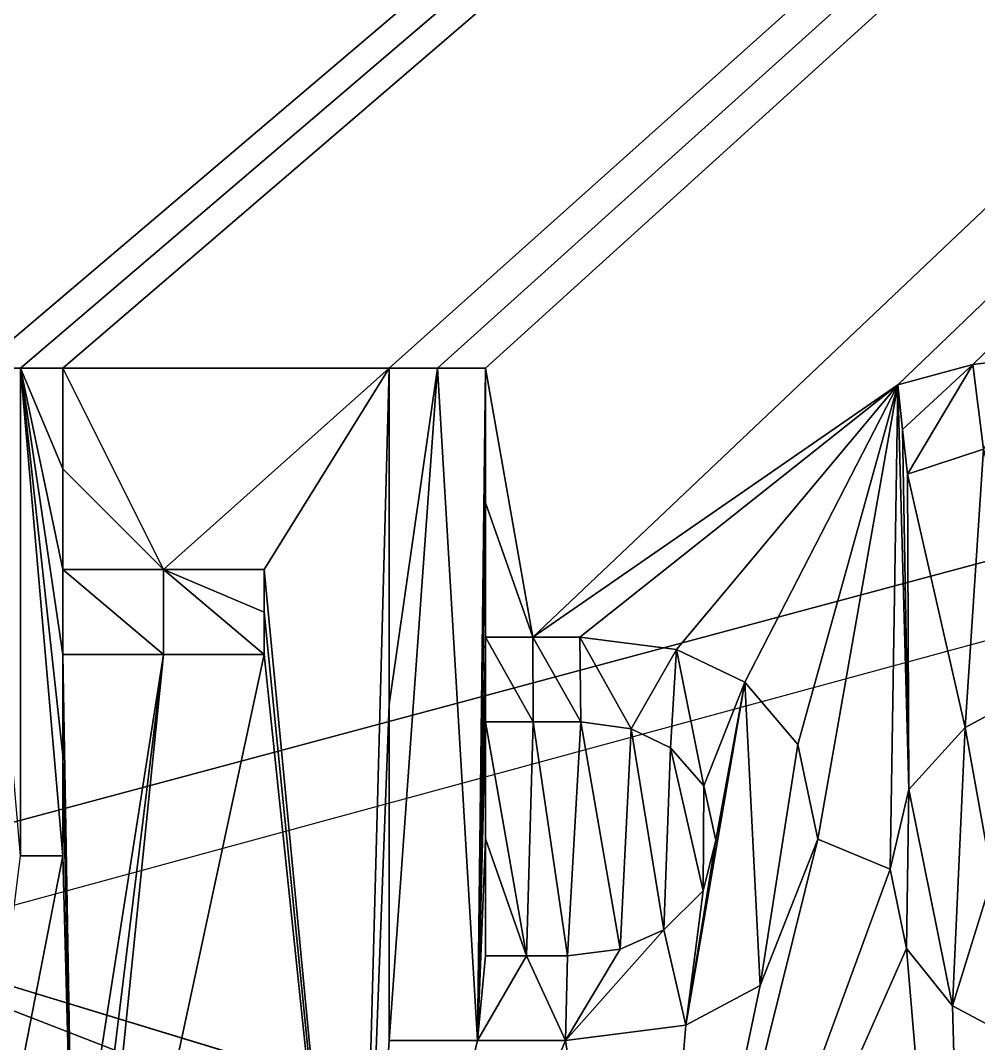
# Model space of a CAD drawing. Header units: millimetres. Extents: x -228 to 228, y -204 to 237.
# Drawn here: x 0.894 to 3.799, y -117.709 to -114.606 of the extents above; entities that cross this region are included whole.
import ezdxf

# ---------------------------------------------------------------- set-up
doc = ezdxf.new("R2010")
doc.units = ezdxf.units.MM
doc.header["$LTSCALE"] = 127.314815
for name, color, linetype in [('1', 7, 'CONTINUOUS'), ('1677', 7, 'CONTINUOUS'), ('1731', 7, 'CONTINUOUS'), ('1732', 7, 'CONTINUOUS'), ('1733', 7, 'CONTINUOUS'), ('1734', 7, 'CONTINUOUS'), ('1735', 7, 'CONTINUOUS'), ('1736', 7, 'CONTINUOUS'), ('1737', 7, 'CONTINUOUS'), ('1739', 7, 'CONTINUOUS'), ('1740', 7, 'CONTINUOUS'), ('1741', 7, 'CONTINUOUS'), ('1742', 7, 'CONTINUOUS'), ('1743', 7, 'CONTINUOUS'), ('1744', 7, 'CONTINUOUS'), ('1745', 7, 'CONTINUOUS'), ('1746', 7, 'CONTINUOUS'), ('1747', 7, 'CONTINUOUS'), ('1748', 7, 'CONTINUOUS'), ('1749', 7, 'CONTINUOUS'), ('1750', 7, 'CONTINUOUS'), ('1751', 7, 'CONTINUOUS'), ('1752', 7, 'CONTINUOUS'), ('1753', 7, 'CONTINUOUS'), ('1754', 7, 'CONTINUOUS'), ('1755', 7, 'CONTINUOUS'), ('1756', 7, 'CONTINUOUS'), ('1760', 7, 'CONTINUOUS'), ('1761', 7, 'CONTINUOUS'), ('1762', 7, 'CONTINUOUS'), ('1763', 7, 'CONTINUOUS'), ('1783', 7, 'CONTINUOUS'), ('1798', 7, 'CONTINUOUS'), ('28', 7, 'CONTINUOUS'), ('54', 7, 'CONTINUOUS'), ('605', 7, 'CONTINUOUS')]:
    doc.layers.add(name, color=color, linetype=linetype)

msp = doc.modelspace()

# ---------------------------------------------------------------- linework, layer by layer
at = {"layer": '1', "color": 5, "linetype": 'Continuous'}
for points in [[(0, -96.5, 1037.8927), (46.6586, -149.7844, 1032.7733), (24.9761, -93.2118, 1037.8927), (0, -96.5, 1037.8927)], [(0, -151.9445, 1033.2844), (46.6586, -149.7844, 1032.7733), (0, -96.5, 1037.8927), (0, -151.9445, 1033.2844)]]:
    msp.add_3dface(points, dxfattribs=at)
at = {"layer": '1677', "color": 5, "linetype": 'Continuous'}
for points in [[(3.7821, -115.6492, 1028.3057), (3.9722, -115.6263, 1028.307), (3.8143, -115.9066, 1028.2856), (3.7821, -115.6492, 1028.3057)], [(3.5545, -115.711, 1028.3014), (3.7821, -115.6492, 1028.3057), (3.5691, -115.8467, 1028.2908), (3.5545, -115.711, 1028.3014)], [(3.5691, -115.8467, 1028.2908), (3.7821, -115.6492, 1028.3057), (3.5837, -115.9826, 1028.2802), (3.5691, -115.8467, 1028.2908)], [(3.5837, -115.9826, 1028.2802), (3.7821, -115.6492, 1028.3057), (3.8143, -115.9066, 1028.2856), (3.5837, -115.9826, 1028.2802)], [(0.8937, -115.6613, 1028.3093), (0.8937, -117.1392, 1028.1936), (0.7652, -115.6613, 1028.3094), (0.8937, -115.6613, 1028.3093)], [(1.0223, -116.834, 1028.2175), (1.0223, -117.1392, 1028.1935), (0.8937, -115.6613, 1028.3093), (1.0223, -116.834, 1028.2175)], [(1.0223, -116.5288, 1028.2415), (1.0223, -116.834, 1028.2175), (0.8937, -115.6613, 1028.3093), (1.0223, -116.5288, 1028.2415)], [(1.0223, -116.2718, 1028.2616), (1.0223, -116.5288, 1028.2415), (0.8937, -115.6613, 1028.3093), (1.0223, -116.2718, 1028.2616)], [(1.0223, -115.9665, 1028.2854), (1.0223, -116.2718, 1028.2616), (0.8937, -115.6613, 1028.3093), (1.0223, -115.9665, 1028.2854)], [(1.0223, -115.6613, 1028.3092), (1.0223, -115.9665, 1028.2854), (0.8937, -115.6613, 1028.3093), (1.0223, -115.6613, 1028.3092)], [(1.0223, -117.1392, 1028.1935), (0.8937, -117.1392, 1028.1936), (0.8937, -115.6613, 1028.3093), (1.0223, -117.1392, 1028.1935)], [(2.0124, -115.6613, 1028.3082), (2.1584, -115.6613, 1028.308), (2.0124, -116.6807, 1028.2286), (2.0124, -115.6613, 1028.3082)], [(2.0124, -117.7, 1028.1482), (2.0124, -116.6807, 1028.2286), (2.1584, -115.6613, 1028.308), (2.0124, -117.7, 1028.1482)], [(2.0124, -117.7, 1028.1482), (2.1584, -115.6613, 1028.308), (2.2796, -117.7, 1028.1479), (2.0124, -117.7, 1028.1482)], [(2.1584, -115.6613, 1028.308), (2.3045, -115.6613, 1028.3078), (2.2796, -117.7, 1028.1479), (2.1584, -115.6613, 1028.308)], [(2.3045, -115.6613, 1028.3078), (2.3045, -116.0688, 1028.276), (2.2796, -117.7, 1028.1479), (2.3045, -115.6613, 1028.3078)], [(2.3045, -116.0688, 1028.276), (2.3045, -116.4762, 1028.2442), (2.2796, -117.7, 1028.1479), (2.3045, -116.0688, 1028.276)], [(1.3275, -116.5288, 1028.2412), (1.0223, -116.5288, 1028.2415), (1.0223, -116.2718, 1028.2616), (1.3275, -116.5288, 1028.2412)], [(1.3275, -116.2718, 1028.2614), (1.3275, -116.5288, 1028.2412), (1.0223, -116.2718, 1028.2616), (1.3275, -116.2718, 1028.2614)], [(1.6327, -116.5288, 1028.2409), (1.3275, -116.5288, 1028.2412), (1.3275, -116.2718, 1028.2614), (1.6327, -116.5288, 1028.2409)], [(1.6327, -116.4003, 1028.251), (1.6327, -116.5288, 1028.2409), (1.3275, -116.2718, 1028.2614), (1.6327, -116.4003, 1028.251)], [(1.6327, -116.2718, 1028.2611), (1.6327, -116.4003, 1028.251), (1.3275, -116.2718, 1028.2614), (1.6327, -116.2718, 1028.2611)], [(2.2796, -117.7, 1028.1479), (2.3045, -116.4762, 1028.2442), (2.3045, -116.7332, 1028.224), (2.2796, -117.7, 1028.1479)], [(2.3045, -116.4762, 1028.2442), (2.4476, -116.4762, 1028.2439), (2.449, -116.7332, 1028.2238), (2.3045, -116.4762, 1028.2442)], [(2.3045, -116.7332, 1028.224), (2.3045, -116.4762, 1028.2442), (2.449, -116.7332, 1028.2238), (2.3045, -116.7332, 1028.224)], [(2.4476, -116.4762, 1028.2439), (2.5907, -116.4762, 1028.2437), (2.5936, -116.7332, 1028.2235), (2.4476, -116.4762, 1028.2439)], [(2.449, -116.7332, 1028.2238), (2.4476, -116.4762, 1028.2439), (2.5936, -116.7332, 1028.2235), (2.449, -116.7332, 1028.2238)], [(2.5936, -116.7332, 1028.2235), (2.5907, -116.4762, 1028.2437), (2.746, -116.7547, 1028.2216), (2.5936, -116.7332, 1028.2235)], [(2.5907, -116.4762, 1028.2437), (2.8837, -116.514, 1028.2402), (2.746, -116.7547, 1028.2216), (2.5907, -116.4762, 1028.2437)], [(2.746, -116.7547, 1028.2216), (2.8837, -116.514, 1028.2402), (2.8649, -116.8126, 1028.2168), (2.746, -116.7547, 1028.2216)], [(2.8649, -116.8126, 1028.2168), (2.8837, -116.514, 1028.2402), (2.9661, -116.927, 1028.2076), (2.8649, -116.8126, 1028.2168)], [(2.8837, -116.514, 1028.2402), (3.0904, -116.6132, 1028.232), (2.9661, -116.927, 1028.2076), (2.8837, -116.514, 1028.2402)], [(2.9121, -117.6527, 1028.1505), (3.0904, -116.6132, 1028.232), (3.1368, -117.5331, 1028.1595), (2.9121, -117.6527, 1028.1505)], [(3.0904, -116.6132, 1028.232), (2.9121, -117.6527, 1028.1505), (3.0025, -117.0925, 1028.1945), (3.0904, -116.6132, 1028.232)], [(2.9661, -116.927, 1028.2076), (3.0904, -116.6132, 1028.232), (3.0025, -117.0925, 1028.1945), (2.9661, -116.927, 1028.2076)], [(3.1368, -117.5331, 1028.1595), (3.0904, -116.6132, 1028.232), (3.2513, -116.8025, 1028.2168), (3.1368, -117.5331, 1028.1595)], [(3.759, -116.7508, 1028.2197), (3.9723, -116.6366, 1028.2281), (3.8408, -117.2064, 1028.1836), (3.759, -116.7508, 1028.2197)], [(2.2796, -117.7, 1028.1479), (2.3045, -116.7332, 1028.224), (2.3045, -117.0881, 1028.1961), (2.2796, -117.7, 1028.1479)], [(3.5877, -116.938, 1028.2054), (3.759, -116.7508, 1028.2197), (3.7209, -117.595, 1028.1533), (3.5877, -116.938, 1028.2054)], [(3.7209, -117.595, 1028.1533), (3.759, -116.7508, 1028.2197), (3.8408, -117.2064, 1028.1836), (3.7209, -117.595, 1028.1533)], [(3.3121, -117.0896, 1028.1941), (3.1368, -117.5331, 1028.1595), (3.2513, -116.8025, 1028.2168), (3.3121, -117.0896, 1028.1941)], [(3.5312, -117.1801, 1028.1865), (3.5877, -116.938, 1028.2054), (3.5808, -117.4211, 1028.1673), (3.5312, -117.1801, 1028.1865)], [(3.5808, -117.4211, 1028.1673), (3.5877, -116.938, 1028.2054), (3.7209, -117.595, 1028.1533), (3.5808, -117.4211, 1028.1673)], [(2.3045, -117.443, 1028.1681), (2.2796, -117.7, 1028.1479), (2.3045, -117.0881, 1028.1961), (2.3045, -117.443, 1028.1681)], [(3.0025, -117.0925, 1028.1945), (2.9121, -117.6527, 1028.1505), (2.9644, -117.2458, 1028.1825), (3.0025, -117.0925, 1028.1945)], [(3.9128, -117.6963, 1028.1448), (3.7209, -117.595, 1028.1533), (3.8408, -117.2064, 1028.1836), (3.9128, -117.6963, 1028.1448)], [(2.9644, -117.2458, 1028.1825), (2.9121, -117.6527, 1028.1505), (2.845, -117.3644, 1028.1734), (2.9644, -117.2458, 1028.1825)], [(2.9121, -117.6527, 1028.1505), (2.5469, -117.7, 1028.1474), (2.845, -117.3644, 1028.1734), (2.9121, -117.6527, 1028.1505)], [(2.845, -117.3644, 1028.1734), (2.5469, -117.7, 1028.1474), (2.7124, -117.4223, 1028.1691), (2.845, -117.3644, 1028.1734)], [(2.7124, -117.4223, 1028.1691), (2.5469, -117.7, 1028.1474), (2.5527, -117.443, 1028.1677), (2.7124, -117.4223, 1028.1691)], [(2.5469, -117.7, 1028.1474), (2.2796, -117.7, 1028.1479), (2.4286, -117.443, 1028.1679), (2.5469, -117.7, 1028.1474)], [(2.4286, -117.443, 1028.1679), (2.2796, -117.7, 1028.1479), (2.3045, -117.443, 1028.1681), (2.4286, -117.443, 1028.1679)], [(2.5527, -117.443, 1028.1677), (2.5469, -117.7, 1028.1474), (2.4286, -117.443, 1028.1679), (2.5527, -117.443, 1028.1677)]]:
    msp.add_3dface(points, dxfattribs=at)
at = {"layer": '1731', "color": 5, "linetype": 'Continuous'}
for points in [[(1.0223, -117.1392, 1028.2938), (0.8937, -117.1392, 1028.2939), (1.0223, -117.1392, 1028.1935), (1.0223, -117.1392, 1028.2938)], [(0.8937, -117.1392, 1028.2939), (0.8937, -117.1392, 1028.1936), (1.0223, -117.1392, 1028.1935), (0.8937, -117.1392, 1028.2939)]]:
    msp.add_3dface(points, dxfattribs=at)
at = {"layer": '1732', "color": 5, "linetype": 'Continuous'}
for points in [[(1.0223, -116.5288, 1028.3418), (1.0223, -116.834, 1028.3178), (1.0223, -116.5288, 1028.2415), (1.0223, -116.5288, 1028.3418)], [(1.0223, -116.834, 1028.3178), (1.0223, -116.834, 1028.2175), (1.0223, -116.5288, 1028.2415), (1.0223, -116.834, 1028.3178)], [(1.0223, -116.834, 1028.3178), (1.0223, -117.1392, 1028.2938), (1.0223, -116.834, 1028.2175), (1.0223, -116.834, 1028.3178)], [(1.0223, -117.1392, 1028.2938), (1.0223, -117.1392, 1028.1935), (1.0223, -116.834, 1028.2175), (1.0223, -117.1392, 1028.2938)]]:
    msp.add_3dface(points, dxfattribs=at)
at = {"layer": '1733', "color": 5, "linetype": 'Continuous'}
for points in [[(1.3275, -116.5288, 1028.3416), (1.0223, -116.5288, 1028.3418), (1.3275, -116.5288, 1028.2412), (1.3275, -116.5288, 1028.3416)], [(1.0223, -116.5288, 1028.3418), (1.0223, -116.5288, 1028.2415), (1.3275, -116.5288, 1028.2412), (1.0223, -116.5288, 1028.3418)], [(1.6327, -116.5288, 1028.3412), (1.3275, -116.5288, 1028.3416), (1.6327, -116.5288, 1028.2409), (1.6327, -116.5288, 1028.3412)], [(1.3275, -116.5288, 1028.3416), (1.3275, -116.5288, 1028.2412), (1.6327, -116.5288, 1028.2409), (1.3275, -116.5288, 1028.3416)]]:
    msp.add_3dface(points, dxfattribs=at)
at = {"layer": '1734', "color": 5, "linetype": 'Continuous'}
for points in [[(1.6327, -116.2718, 1028.3614), (1.6327, -116.4003, 1028.3513), (1.6327, -116.2718, 1028.2611), (1.6327, -116.2718, 1028.3614)], [(1.6327, -116.4003, 1028.3513), (1.6327, -116.4003, 1028.251), (1.6327, -116.2718, 1028.2611), (1.6327, -116.4003, 1028.3513)], [(1.6327, -116.4003, 1028.3513), (1.6327, -116.5288, 1028.3412), (1.6327, -116.4003, 1028.251), (1.6327, -116.4003, 1028.3513)], [(1.6327, -116.5288, 1028.3412), (1.6327, -116.5288, 1028.2409), (1.6327, -116.4003, 1028.251), (1.6327, -116.5288, 1028.3412)]]:
    msp.add_3dface(points, dxfattribs=at)
at = {"layer": '1735', "color": 5, "linetype": 'Continuous'}
for points in [[(1.0223, -116.2718, 1028.3619), (1.3275, -116.2718, 1028.3617), (1.0223, -116.2718, 1028.2616), (1.0223, -116.2718, 1028.3619)], [(1.3275, -116.2718, 1028.3617), (1.3275, -116.2718, 1028.2614), (1.0223, -116.2718, 1028.2616), (1.3275, -116.2718, 1028.3617)], [(1.3275, -116.2718, 1028.3617), (1.6327, -116.2718, 1028.3614), (1.3275, -116.2718, 1028.2614), (1.3275, -116.2718, 1028.3617)], [(1.6327, -116.2718, 1028.3614), (1.6327, -116.2718, 1028.2611), (1.3275, -116.2718, 1028.2614), (1.6327, -116.2718, 1028.3614)]]:
    msp.add_3dface(points, dxfattribs=at)
at = {"layer": '1736', "color": 5, "linetype": 'Continuous'}
for points in [[(1.0223, -115.6613, 1028.4095), (1.0223, -115.9665, 1028.3857), (1.0223, -115.6613, 1028.3092), (1.0223, -115.6613, 1028.4095)], [(1.0223, -115.9665, 1028.3857), (1.0223, -115.9665, 1028.2854), (1.0223, -115.6613, 1028.3092), (1.0223, -115.9665, 1028.3857)], [(1.0223, -115.9665, 1028.3857), (1.0223, -116.2718, 1028.3619), (1.0223, -115.9665, 1028.2854), (1.0223, -115.9665, 1028.3857)], [(1.0223, -116.2718, 1028.3619), (1.0223, -116.2718, 1028.2616), (1.0223, -115.9665, 1028.2854), (1.0223, -116.2718, 1028.3619)]]:
    msp.add_3dface(points, dxfattribs=at)
at = {"layer": '1737', "color": 5, "linetype": 'Continuous'}
for points in [[(0.7652, -115.6613, 1028.4097), (0.8937, -115.6613, 1028.4096), (0.7652, -115.6613, 1028.3094), (0.7652, -115.6613, 1028.4097)], [(0.8937, -115.6613, 1028.4096), (0.8937, -115.6613, 1028.3093), (0.7652, -115.6613, 1028.3094), (0.8937, -115.6613, 1028.4096)], [(0.8937, -115.6613, 1028.4096), (1.0223, -115.6613, 1028.4095), (0.8937, -115.6613, 1028.3093), (0.8937, -115.6613, 1028.4096)], [(1.0223, -115.6613, 1028.4095), (1.0223, -115.6613, 1028.3092), (0.8937, -115.6613, 1028.3093), (1.0223, -115.6613, 1028.4095)]]:
    msp.add_3dface(points, dxfattribs=at)
at = {"layer": '1739', "color": 5, "linetype": 'Continuous'}
for points in [[(2.5907, -116.4762, 1028.344), (2.8837, -116.514, 1028.3405), (2.5907, -116.4762, 1028.2939), (2.5907, -116.4762, 1028.344)], [(2.8837, -116.514, 1028.3405), (2.8837, -116.514, 1028.2402), (2.5907, -116.4762, 1028.2437), (2.8837, -116.514, 1028.3405)], [(2.8837, -116.514, 1028.3405), (2.5907, -116.4762, 1028.2437), (2.5907, -116.4762, 1028.2939), (2.8837, -116.514, 1028.3405)], [(2.8837, -116.514, 1028.3405), (3.0904, -116.6132, 1028.3323), (2.8837, -116.514, 1028.2402), (2.8837, -116.514, 1028.3405)], [(2.8837, -116.514, 1028.2402), (3.0904, -116.6132, 1028.3323), (3.0904, -116.6132, 1028.2821), (2.8837, -116.514, 1028.2402)], [(3.0904, -116.6132, 1028.232), (2.8837, -116.514, 1028.2402), (3.0904, -116.6132, 1028.2821), (3.0904, -116.6132, 1028.232)]]:
    msp.add_3dface(points, dxfattribs=at)
at = {"layer": '1740', "color": 5, "linetype": 'Continuous'}
for points in [[(2.3045, -116.4762, 1028.3445), (2.4476, -116.4762, 1028.3442), (2.3045, -116.4762, 1028.2442), (2.3045, -116.4762, 1028.3445)], [(2.4476, -116.4762, 1028.3442), (2.4476, -116.4762, 1028.2439), (2.3045, -116.4762, 1028.2442), (2.4476, -116.4762, 1028.3442)], [(2.4476, -116.4762, 1028.3442), (2.5907, -116.4762, 1028.344), (2.4476, -116.4762, 1028.2439), (2.4476, -116.4762, 1028.3442)], [(2.4476, -116.4762, 1028.2439), (2.5907, -116.4762, 1028.344), (2.5907, -116.4762, 1028.2939), (2.4476, -116.4762, 1028.2439)], [(2.5907, -116.4762, 1028.2437), (2.4476, -116.4762, 1028.2439), (2.5907, -116.4762, 1028.2939), (2.5907, -116.4762, 1028.2437)]]:
    msp.add_3dface(points, dxfattribs=at)
at = {"layer": '1741', "color": 5, "linetype": 'Continuous'}
for points in [[(2.3045, -115.6613, 1028.4081), (2.3045, -116.0688, 1028.3763), (2.3045, -115.6613, 1028.3078), (2.3045, -115.6613, 1028.4081)], [(2.3045, -116.0688, 1028.3763), (2.3045, -116.0688, 1028.276), (2.3045, -115.6613, 1028.3078), (2.3045, -116.0688, 1028.3763)], [(2.3045, -116.0688, 1028.3763), (2.3045, -116.4762, 1028.3445), (2.3045, -116.0688, 1028.276), (2.3045, -116.0688, 1028.3763)], [(2.3045, -116.4762, 1028.3445), (2.3045, -116.4762, 1028.2442), (2.3045, -116.0688, 1028.276), (2.3045, -116.4762, 1028.3445)]]:
    msp.add_3dface(points, dxfattribs=at)
at = {"layer": '1742', "color": 5, "linetype": 'Continuous'}
for points in [[(2.0124, -115.6613, 1028.4085), (2.1584, -115.6613, 1028.4083), (2.0124, -115.6613, 1028.3082), (2.0124, -115.6613, 1028.4085)], [(2.1584, -115.6613, 1028.4083), (2.1584, -115.6613, 1028.308), (2.0124, -115.6613, 1028.3082), (2.1584, -115.6613, 1028.4083)], [(2.1584, -115.6613, 1028.4083), (2.3045, -115.6613, 1028.4081), (2.1584, -115.6613, 1028.308), (2.1584, -115.6613, 1028.4083)], [(2.3045, -115.6613, 1028.4081), (2.3045, -115.6613, 1028.3078), (2.1584, -115.6613, 1028.308), (2.3045, -115.6613, 1028.4081)]]:
    msp.add_3dface(points, dxfattribs=at)
at = {"layer": '1743', "color": 5, "linetype": 'Continuous'}
for points in [[(2.0124, -116.6807, 1028.3289), (2.0124, -115.6613, 1028.4085), (2.0124, -116.6807, 1028.2286), (2.0124, -116.6807, 1028.3289)], [(2.0124, -115.6613, 1028.4085), (2.0124, -115.6613, 1028.3082), (2.0124, -116.6807, 1028.2286), (2.0124, -115.6613, 1028.4085)], [(2.0124, -117.7, 1028.2486), (2.0124, -116.6807, 1028.3289), (2.0124, -117.7, 1028.1482), (2.0124, -117.7, 1028.2486)], [(2.0124, -116.6807, 1028.3289), (2.0124, -116.6807, 1028.2286), (2.0124, -117.7, 1028.1482), (2.0124, -116.6807, 1028.3289)]]:
    msp.add_3dface(points, dxfattribs=at)
at = {"layer": '1744', "color": 5, "linetype": 'Continuous'}
for points in [[(2.2796, -117.7, 1028.2482), (2.0124, -117.7, 1028.2486), (2.2796, -117.7, 1028.1479), (2.2796, -117.7, 1028.2482)], [(2.0124, -117.7, 1028.2486), (2.0124, -117.7, 1028.1482), (2.2796, -117.7, 1028.1479), (2.0124, -117.7, 1028.2486)], [(2.5469, -117.7, 1028.2477), (2.2796, -117.7, 1028.2482), (2.5469, -117.7, 1028.1976), (2.5469, -117.7, 1028.2477)], [(2.2796, -117.7, 1028.2482), (2.2796, -117.7, 1028.1479), (2.5469, -117.7, 1028.1474), (2.2796, -117.7, 1028.2482)], [(2.2796, -117.7, 1028.2482), (2.5469, -117.7, 1028.1474), (2.5469, -117.7, 1028.1976), (2.2796, -117.7, 1028.2482)]]:
    msp.add_3dface(points, dxfattribs=at)
at = {"layer": '1745', "color": 5, "linetype": 'Continuous'}
for points in [[(3.3121, -117.0896, 1028.2944), (3.1368, -117.5331, 1028.2598), (3.3121, -117.0896, 1028.2442), (3.3121, -117.0896, 1028.2944)], [(3.1368, -117.5331, 1028.2598), (3.1368, -117.5331, 1028.1595), (3.3121, -117.0896, 1028.1941), (3.1368, -117.5331, 1028.2598)], [(3.1368, -117.5331, 1028.2598), (3.3121, -117.0896, 1028.1941), (3.3121, -117.0896, 1028.2442), (3.1368, -117.5331, 1028.2598)], [(3.1368, -117.5331, 1028.2598), (2.9121, -117.6527, 1028.2508), (3.1368, -117.5331, 1028.1595), (3.1368, -117.5331, 1028.2598)], [(2.9121, -117.6527, 1028.2508), (2.9121, -117.6527, 1028.1505), (3.1368, -117.5331, 1028.1595), (2.9121, -117.6527, 1028.2508)], [(2.9121, -117.6527, 1028.2508), (2.5469, -117.7, 1028.2477), (2.9121, -117.6527, 1028.1505), (2.9121, -117.6527, 1028.2508)], [(2.9121, -117.6527, 1028.1505), (2.5469, -117.7, 1028.2477), (2.5469, -117.7, 1028.1976), (2.9121, -117.6527, 1028.1505)], [(2.5469, -117.7, 1028.1474), (2.9121, -117.6527, 1028.1505), (2.5469, -117.7, 1028.1976), (2.5469, -117.7, 1028.1474)]]:
    msp.add_3dface(points, dxfattribs=at)
at = {"layer": '1746', "color": 5, "linetype": 'Continuous'}
for points in [[(3.0904, -116.6132, 1028.3323), (3.2513, -116.8025, 1028.3171), (3.0904, -116.6132, 1028.2821), (3.0904, -116.6132, 1028.3323)], [(3.0904, -116.6132, 1028.232), (3.2513, -116.8025, 1028.3171), (3.2513, -116.8025, 1028.2168), (3.0904, -116.6132, 1028.232)], [(3.2513, -116.8025, 1028.3171), (3.0904, -116.6132, 1028.232), (3.0904, -116.6132, 1028.2821), (3.2513, -116.8025, 1028.3171)], [(3.2513, -116.8025, 1028.3171), (3.3121, -117.0896, 1028.2944), (3.2513, -116.8025, 1028.2168), (3.2513, -116.8025, 1028.3171)], [(3.2513, -116.8025, 1028.2168), (3.3121, -117.0896, 1028.2944), (3.3121, -117.0896, 1028.2442), (3.2513, -116.8025, 1028.2168)], [(3.3121, -117.0896, 1028.1941), (3.2513, -116.8025, 1028.2168), (3.3121, -117.0896, 1028.2442), (3.3121, -117.0896, 1028.1941)]]:
    msp.add_3dface(points, dxfattribs=at)
at = {"layer": '1747', "color": 5, "linetype": 'Continuous'}
for points in [[(2.449, -116.7332, 1028.3241), (2.3045, -116.7332, 1028.3243), (2.449, -116.7332, 1028.2238), (2.449, -116.7332, 1028.3241)], [(2.3045, -116.7332, 1028.3243), (2.3045, -116.7332, 1028.224), (2.449, -116.7332, 1028.2238), (2.3045, -116.7332, 1028.3243)], [(2.5936, -116.7332, 1028.3238), (2.449, -116.7332, 1028.3241), (2.5936, -116.7332, 1028.2737), (2.5936, -116.7332, 1028.3238)], [(2.449, -116.7332, 1028.3241), (2.449, -116.7332, 1028.2238), (2.5936, -116.7332, 1028.2235), (2.449, -116.7332, 1028.3241)], [(2.449, -116.7332, 1028.3241), (2.5936, -116.7332, 1028.2235), (2.5936, -116.7332, 1028.2737), (2.449, -116.7332, 1028.3241)]]:
    msp.add_3dface(points, dxfattribs=at)
at = {"layer": '1748', "color": 5, "linetype": 'Continuous'}
for points in [[(2.746, -116.7547, 1028.3219), (2.5936, -116.7332, 1028.3238), (2.746, -116.7547, 1028.2216), (2.746, -116.7547, 1028.3219)], [(2.746, -116.7547, 1028.2216), (2.5936, -116.7332, 1028.3238), (2.5936, -116.7332, 1028.2737), (2.746, -116.7547, 1028.2216)], [(2.5936, -116.7332, 1028.2235), (2.746, -116.7547, 1028.2216), (2.5936, -116.7332, 1028.2737), (2.5936, -116.7332, 1028.2235)], [(2.8649, -116.8126, 1028.3171), (2.746, -116.7547, 1028.3219), (2.8649, -116.8126, 1028.2669), (2.8649, -116.8126, 1028.3171)], [(2.746, -116.7547, 1028.3219), (2.746, -116.7547, 1028.2216), (2.8649, -116.8126, 1028.2168), (2.746, -116.7547, 1028.3219)], [(2.746, -116.7547, 1028.3219), (2.8649, -116.8126, 1028.2168), (2.8649, -116.8126, 1028.2669), (2.746, -116.7547, 1028.3219)]]:
    msp.add_3dface(points, dxfattribs=at)
at = {"layer": '1749', "color": 5, "linetype": 'Continuous'}
for points in [[(2.9661, -116.927, 1028.3079), (2.8649, -116.8126, 1028.3171), (2.9661, -116.927, 1028.2076), (2.9661, -116.927, 1028.3079)], [(2.9661, -116.927, 1028.2076), (2.8649, -116.8126, 1028.3171), (2.8649, -116.8126, 1028.2669), (2.9661, -116.927, 1028.2076)], [(2.8649, -116.8126, 1028.2168), (2.9661, -116.927, 1028.2076), (2.8649, -116.8126, 1028.2669), (2.8649, -116.8126, 1028.2168)], [(3.0025, -117.0925, 1028.2948), (2.9661, -116.927, 1028.3079), (3.0025, -117.0925, 1028.2447), (3.0025, -117.0925, 1028.2948)], [(2.9661, -116.927, 1028.3079), (2.9661, -116.927, 1028.2076), (3.0025, -117.0925, 1028.1945), (2.9661, -116.927, 1028.3079)], [(2.9661, -116.927, 1028.3079), (3.0025, -117.0925, 1028.1945), (3.0025, -117.0925, 1028.2447), (2.9661, -116.927, 1028.3079)]]:
    msp.add_3dface(points, dxfattribs=at)
at = {"layer": '1750', "color": 5, "linetype": 'Continuous'}
for points in [[(2.9644, -117.2458, 1028.2828), (3.0025, -117.0925, 1028.2948), (2.9644, -117.2458, 1028.1825), (2.9644, -117.2458, 1028.2828)], [(2.9644, -117.2458, 1028.1825), (3.0025, -117.0925, 1028.2948), (3.0025, -117.0925, 1028.2447), (2.9644, -117.2458, 1028.1825)], [(3.0025, -117.0925, 1028.1945), (2.9644, -117.2458, 1028.1825), (3.0025, -117.0925, 1028.2447), (3.0025, -117.0925, 1028.1945)], [(2.845, -117.3644, 1028.2737), (2.9644, -117.2458, 1028.2828), (2.845, -117.3644, 1028.2235), (2.845, -117.3644, 1028.2737)], [(2.9644, -117.2458, 1028.2828), (2.9644, -117.2458, 1028.1825), (2.845, -117.3644, 1028.1734), (2.9644, -117.2458, 1028.2828)], [(2.9644, -117.2458, 1028.2828), (2.845, -117.3644, 1028.1734), (2.845, -117.3644, 1028.2235), (2.9644, -117.2458, 1028.2828)]]:
    msp.add_3dface(points, dxfattribs=at)
at = {"layer": '1751', "color": 5, "linetype": 'Continuous'}
for points in [[(2.7124, -117.4223, 1028.2694), (2.845, -117.3644, 1028.2737), (2.7124, -117.4223, 1028.1691), (2.7124, -117.4223, 1028.2694)], [(2.7124, -117.4223, 1028.1691), (2.845, -117.3644, 1028.2737), (2.845, -117.3644, 1028.2235), (2.7124, -117.4223, 1028.1691)], [(2.845, -117.3644, 1028.1734), (2.7124, -117.4223, 1028.1691), (2.845, -117.3644, 1028.2235), (2.845, -117.3644, 1028.1734)], [(2.5527, -117.443, 1028.268), (2.7124, -117.4223, 1028.2694), (2.5527, -117.443, 1028.2179), (2.5527, -117.443, 1028.268)], [(2.7124, -117.4223, 1028.2694), (2.7124, -117.4223, 1028.1691), (2.5527, -117.443, 1028.1677), (2.7124, -117.4223, 1028.2694)], [(2.7124, -117.4223, 1028.2694), (2.5527, -117.443, 1028.1677), (2.5527, -117.443, 1028.2179), (2.7124, -117.4223, 1028.2694)]]:
    msp.add_3dface(points, dxfattribs=at)
at = {"layer": '1752', "color": 5, "linetype": 'Continuous'}
for points in [[(2.3045, -117.443, 1028.2685), (2.4286, -117.443, 1028.2683), (2.3045, -117.443, 1028.1681), (2.3045, -117.443, 1028.2685)], [(2.4286, -117.443, 1028.2683), (2.4286, -117.443, 1028.1679), (2.3045, -117.443, 1028.1681), (2.4286, -117.443, 1028.2683)], [(2.4286, -117.443, 1028.2683), (2.5527, -117.443, 1028.268), (2.4286, -117.443, 1028.1679), (2.4286, -117.443, 1028.2683)], [(2.4286, -117.443, 1028.1679), (2.5527, -117.443, 1028.268), (2.5527, -117.443, 1028.2179), (2.4286, -117.443, 1028.1679)], [(2.5527, -117.443, 1028.1677), (2.4286, -117.443, 1028.1679), (2.5527, -117.443, 1028.2179), (2.5527, -117.443, 1028.1677)]]:
    msp.add_3dface(points, dxfattribs=at)
at = {"layer": '1753', "color": 5, "linetype": 'Continuous'}
for points in [[(2.3045, -116.7332, 1028.224), (2.3045, -117.0881, 1028.2964), (2.3045, -117.0881, 1028.1961), (2.3045, -116.7332, 1028.224)], [(2.3045, -116.7332, 1028.3243), (2.3045, -117.0881, 1028.2964), (2.3045, -116.7332, 1028.224), (2.3045, -116.7332, 1028.3243)], [(2.3045, -117.0881, 1028.2964), (2.3045, -117.443, 1028.2685), (2.3045, -117.0881, 1028.1961), (2.3045, -117.0881, 1028.2964)], [(2.3045, -117.443, 1028.2685), (2.3045, -117.443, 1028.1681), (2.3045, -117.0881, 1028.1961), (2.3045, -117.443, 1028.2685)]]:
    msp.add_3dface(points, dxfattribs=at)
at = {"layer": '1754', "color": 5, "linetype": 'Continuous'}
for points in [[(3.7821, -115.6492, 1028.406), (3.9722, -115.6263, 1028.4073), (3.7821, -115.6492, 1028.3057), (3.7821, -115.6492, 1028.406)], [(3.7821, -115.6492, 1028.3057), (3.9722, -115.6263, 1028.4073), (3.9722, -115.6263, 1028.3571), (3.7821, -115.6492, 1028.3057)], [(3.9722, -115.6263, 1028.307), (3.7821, -115.6492, 1028.3057), (3.9722, -115.6263, 1028.3571), (3.9722, -115.6263, 1028.307)], [(3.5545, -115.711, 1028.4017), (3.7821, -115.6492, 1028.406), (3.5545, -115.711, 1028.3014), (3.5545, -115.711, 1028.4017)], [(3.7821, -115.6492, 1028.406), (3.7821, -115.6492, 1028.3057), (3.5545, -115.711, 1028.3014), (3.7821, -115.6492, 1028.406)]]:
    msp.add_3dface(points, dxfattribs=at)
at = {"layer": '1755', "color": 5, "linetype": 'Continuous'}
for points in [[(3.5691, -115.8467, 1028.3911), (3.5545, -115.711, 1028.4017), (3.5691, -115.8467, 1028.2908), (3.5691, -115.8467, 1028.3911)], [(3.5545, -115.711, 1028.4017), (3.5545, -115.711, 1028.3014), (3.5691, -115.8467, 1028.2908), (3.5545, -115.711, 1028.4017)], [(3.5837, -115.9826, 1028.3805), (3.5691, -115.8467, 1028.3911), (3.5837, -115.9826, 1028.2802), (3.5837, -115.9826, 1028.3805)], [(3.5691, -115.8467, 1028.3911), (3.5691, -115.8467, 1028.2908), (3.5837, -115.9826, 1028.2802), (3.5691, -115.8467, 1028.3911)]]:
    msp.add_3dface(points, dxfattribs=at)
at = {"layer": '1756', "color": 5, "linetype": 'Continuous'}
for points in [[(3.8143, -115.9066, 1028.3859), (3.5837, -115.9826, 1028.3805), (3.8143, -115.9066, 1028.2856), (3.8143, -115.9066, 1028.3859)], [(3.5837, -115.9826, 1028.3805), (3.5837, -115.9826, 1028.2802), (3.8143, -115.9066, 1028.2856), (3.5837, -115.9826, 1028.3805)]]:
    msp.add_3dface(points, dxfattribs=at)
at = {"layer": '1760', "color": 5, "linetype": 'Continuous'}
for points in [[(3.759, -116.7508, 1028.32), (3.9723, -116.6366, 1028.3284), (3.759, -116.7508, 1028.2197), (3.759, -116.7508, 1028.32)], [(3.9723, -116.6366, 1028.3284), (3.9723, -116.6366, 1028.2281), (3.759, -116.7508, 1028.2197), (3.9723, -116.6366, 1028.3284)]]:
    msp.add_3dface(points, dxfattribs=at)
at = {"layer": '1761', "color": 5, "linetype": 'Continuous'}
for points in [[(3.5877, -116.938, 1028.3057), (3.759, -116.7508, 1028.32), (3.5877, -116.938, 1028.2054), (3.5877, -116.938, 1028.3057)], [(3.759, -116.7508, 1028.32), (3.759, -116.7508, 1028.2197), (3.5877, -116.938, 1028.2054), (3.759, -116.7508, 1028.32)], [(3.5312, -117.1801, 1028.2868), (3.5877, -116.938, 1028.3057), (3.5312, -117.1801, 1028.2366), (3.5312, -117.1801, 1028.2868)], [(3.5877, -116.938, 1028.3057), (3.5877, -116.938, 1028.2054), (3.5312, -117.1801, 1028.1865), (3.5877, -116.938, 1028.3057)], [(3.5877, -116.938, 1028.3057), (3.5312, -117.1801, 1028.1865), (3.5312, -117.1801, 1028.2366), (3.5877, -116.938, 1028.3057)]]:
    msp.add_3dface(points, dxfattribs=at)
at = {"layer": '1762', "color": 5, "linetype": 'Continuous'}
for points in [[(3.5808, -117.4211, 1028.2677), (3.5312, -117.1801, 1028.2868), (3.5808, -117.4211, 1028.1673), (3.5808, -117.4211, 1028.2677)], [(3.5808, -117.4211, 1028.1673), (3.5312, -117.1801, 1028.2868), (3.5312, -117.1801, 1028.2366), (3.5808, -117.4211, 1028.1673)], [(3.5312, -117.1801, 1028.1865), (3.5808, -117.4211, 1028.1673), (3.5312, -117.1801, 1028.2366), (3.5312, -117.1801, 1028.1865)], [(3.7209, -117.595, 1028.2536), (3.5808, -117.4211, 1028.2677), (3.7209, -117.595, 1028.2034), (3.7209, -117.595, 1028.2536)], [(3.5808, -117.4211, 1028.2677), (3.5808, -117.4211, 1028.1673), (3.7209, -117.595, 1028.1533), (3.5808, -117.4211, 1028.2677)], [(3.5808, -117.4211, 1028.2677), (3.7209, -117.595, 1028.1533), (3.7209, -117.595, 1028.2034), (3.5808, -117.4211, 1028.2677)]]:
    msp.add_3dface(points, dxfattribs=at)
at = {"layer": '1763', "color": 5, "linetype": 'Continuous'}
for points in [[(3.9128, -117.6963, 1028.2451), (3.7209, -117.595, 1028.2536), (3.9128, -117.6963, 1028.1448), (3.9128, -117.6963, 1028.2451)], [(3.9128, -117.6963, 1028.1448), (3.7209, -117.595, 1028.2536), (3.7209, -117.595, 1028.2034), (3.9128, -117.6963, 1028.1448)], [(3.7209, -117.595, 1028.1533), (3.9128, -117.6963, 1028.1448), (3.7209, -117.595, 1028.2034), (3.7209, -117.595, 1028.1533)]]:
    msp.add_3dface(points, dxfattribs=at)
at = {"layer": '1783', "color": 2, "linetype": 'Continuous'}
for points in [[(58.6359, -101.5596, 22), (0, -117.2711, 22), (28.7657, -126.03, 22), (58.6359, -101.5596, 22)], [(28.7657, -126.03, 22), (0, -117.2711, 22), (3.1214, -118.4828, 22), (28.7657, -126.03, 22)], [(3.1214, -118.4828, 22), (0, -117.2711, 22), (1.7525, -118.5, 22), (3.1214, -118.4828, 22)], [(1.7525, -118.5, 22), (0, -117.2711, 22), (1.5376, -118.5, 22), (1.7525, -118.5, 22)], [(1.5376, -118.5, 22), (0, -117.2711, 22), (1.5376, -119.0996, 22), (1.5376, -118.5, 22)], [(1.5376, -119.0996, 22), (0, -117.2711, 22), (1.327, -119.0996, 22), (1.5376, -119.0996, 22)], [(1.327, -119.0996, 22), (0, -117.2711, 22), (1.1127, -119.1269, 22), (1.327, -119.0996, 22)], [(1.1127, -119.1269, 22), (0, -117.2711, 22), (0.9594, -119.2003, 22), (1.1127, -119.1269, 22)], [(0.9594, -119.2003, 22), (0, -117.2711, 22), (0.8394, -119.3426, 22), (0.9594, -119.2003, 22)]]:
    msp.add_3dface(points, dxfattribs=at)
at = {"layer": '1798', "color": 2, "linetype": 'Continuous'}
msp.add_3dface([(0, -117.2711, 22), (58.6359, -101.5596, 22), (0, -117.5279, 17.1), (0, -117.2711, 22)], dxfattribs=at)
at = {"layer": '28', "color": 5, "linetype": 'Continuous'}
for points in [[(46.6499, -149.5797, 1030.7831), (0, -151.7419, 1031.2947), (24.9761, -93.2118, 1035.8885), (46.6499, -149.5797, 1030.7831)], [(0, -151.7419, 1031.2947), (0, -96.5, 1035.8885), (24.9761, -93.2118, 1035.8885), (0, -151.7419, 1031.2947)]]:
    msp.add_3dface(points, dxfattribs=at)
at = {"layer": '54', "color": 5, "linetype": 'Continuous'}
for points in [[(0, -137.942, 1026.5092), (25.3874, -94.747, 1029.6719), (45.0425, -136.0374, 1026.0019), (0, -137.942, 1026.5092)], [(25.3874, -94.747, 1029.6719), (0, -137.942, 1026.5092), (6.4723, -117.1626, 1028.2783), (25.3874, -94.747, 1029.6719)], [(0.0002, -98.0893, 1029.6719), (25.3874, -94.747, 1029.6719), (0.7652, -115.6613, 1028.4097), (0.0002, -98.0893, 1029.6719)], [(0.7652, -115.6613, 1028.4097), (25.3874, -94.747, 1029.6719), (0.8937, -115.6613, 1028.4096), (0.7652, -115.6613, 1028.4097)], [(0.8937, -115.6613, 1028.4096), (25.3874, -94.747, 1029.6719), (1.0223, -115.6613, 1028.4095), (0.8937, -115.6613, 1028.4096)], [(1.0223, -115.6613, 1028.4095), (25.3874, -94.747, 1029.6719), (2.0124, -115.6613, 1028.4085), (1.0223, -115.6613, 1028.4095)], [(2.0124, -115.6613, 1028.4085), (25.3874, -94.747, 1029.6719), (2.1584, -115.6613, 1028.4083), (2.0124, -115.6613, 1028.4085)], [(2.1584, -115.6613, 1028.4083), (25.3874, -94.747, 1029.6719), (2.3045, -115.6613, 1028.4081), (2.1584, -115.6613, 1028.4083)], [(2.3045, -115.6613, 1028.4081), (25.3874, -94.747, 1029.6719), (2.4476, -116.4762, 1028.3442), (2.3045, -115.6613, 1028.4081)], [(2.4476, -116.4762, 1028.3442), (25.3874, -94.747, 1029.6719), (3.5545, -115.711, 1028.4017), (2.4476, -116.4762, 1028.3442)], [(3.5545, -115.711, 1028.4017), (25.3874, -94.747, 1029.6719), (3.7821, -115.6492, 1028.406), (3.5545, -115.711, 1028.4017)], [(25.3874, -94.747, 1029.6719), (3.9722, -115.6263, 1028.4073), (3.7821, -115.6492, 1028.406), (25.3874, -94.747, 1029.6719)], [(1.0223, -115.9665, 1028.3857), (1.0223, -115.6613, 1028.4095), (1.3275, -116.2718, 1028.3617), (1.0223, -115.9665, 1028.3857)], [(1.3275, -116.2718, 1028.3617), (1.0223, -115.6613, 1028.4095), (2.0124, -115.6613, 1028.4085), (1.3275, -116.2718, 1028.3617)], [(1.6327, -116.2718, 1028.3614), (1.3275, -116.2718, 1028.3617), (2.0124, -115.6613, 1028.4085), (1.6327, -116.2718, 1028.3614)], [(1.9161, -119.23, 1028.1268), (1.6327, -116.2718, 1028.3614), (2.0124, -115.6613, 1028.4085), (1.9161, -119.23, 1028.1268)], [(2.0124, -116.6807, 1028.3289), (1.9161, -119.23, 1028.1268), (2.0124, -115.6613, 1028.4085), (2.0124, -116.6807, 1028.3289)], [(2.3045, -116.0688, 1028.3763), (2.3045, -115.6613, 1028.4081), (2.4476, -116.4762, 1028.3442), (2.3045, -116.0688, 1028.3763)], [(2.5907, -116.4762, 1028.344), (2.4476, -116.4762, 1028.3442), (3.5545, -115.711, 1028.4017), (2.5907, -116.4762, 1028.344)], [(2.8837, -116.514, 1028.3405), (2.5907, -116.4762, 1028.344), (3.5545, -115.711, 1028.4017), (2.8837, -116.514, 1028.3405)], [(3.0904, -116.6132, 1028.3323), (2.8837, -116.514, 1028.3405), (3.5545, -115.711, 1028.4017), (3.0904, -116.6132, 1028.3323)], [(3.2513, -116.8025, 1028.3171), (3.0904, -116.6132, 1028.3323), (3.5545, -115.711, 1028.4017), (3.2513, -116.8025, 1028.3171)], [(3.3121, -117.0896, 1028.2944), (3.2513, -116.8025, 1028.3171), (3.5545, -115.711, 1028.4017), (3.3121, -117.0896, 1028.2944)], [(3.5312, -117.1801, 1028.2868), (3.3121, -117.0896, 1028.2944), (3.5545, -115.711, 1028.4017), (3.5312, -117.1801, 1028.2868)], [(3.5877, -116.938, 1028.3057), (3.5312, -117.1801, 1028.2868), (3.5545, -115.711, 1028.4017), (3.5877, -116.938, 1028.3057)], [(3.5691, -115.8467, 1028.3911), (3.5877, -116.938, 1028.3057), (3.5545, -115.711, 1028.4017), (3.5691, -115.8467, 1028.3911)], [(3.5837, -115.9826, 1028.3805), (3.5877, -116.938, 1028.3057), (3.5691, -115.8467, 1028.3911), (3.5837, -115.9826, 1028.3805)], [(3.8143, -115.9066, 1028.3859), (3.759, -116.7508, 1028.32), (3.5837, -115.9826, 1028.3805), (3.8143, -115.9066, 1028.3859)], [(3.9723, -116.6366, 1028.3284), (3.759, -116.7508, 1028.32), (3.8143, -115.9066, 1028.3859), (3.9723, -116.6366, 1028.3284)], [(1.0223, -116.2718, 1028.3619), (1.0223, -115.9665, 1028.3857), (1.3275, -116.2718, 1028.3617), (1.0223, -116.2718, 1028.3619)], [(3.759, -116.7508, 1028.32), (3.5877, -116.938, 1028.3057), (3.5837, -115.9826, 1028.3805), (3.759, -116.7508, 1028.32)], [(2.3045, -116.4762, 1028.3445), (2.3045, -116.0688, 1028.3763), (2.4476, -116.4762, 1028.3442), (2.3045, -116.4762, 1028.3445)], [(1.6327, -116.2718, 1028.3614), (1.9161, -119.23, 1028.1268), (1.6327, -116.4003, 1028.3513), (1.6327, -116.2718, 1028.3614)], [(1.6327, -116.4003, 1028.3513), (1.9161, -119.23, 1028.1268), (1.6327, -116.5288, 1028.3412), (1.6327, -116.4003, 1028.3513)], [(0, -137.942, 1026.5092), (4.6206, -117.662, 1028.2457), (4.9886, -116.5113, 1028.3352), (0, -137.942, 1026.5092)], [(5.7302, -116.8368, 1028.3069), (0, -137.942, 1026.5092), (4.9886, -116.5113, 1028.3352), (5.7302, -116.8368, 1028.3069)], [(1.3275, -116.5288, 1028.3416), (1.0523, -118.2813, 1028.2034), (1.0223, -116.5288, 1028.3418), (1.3275, -116.5288, 1028.3416)], [(1.0223, -116.5288, 1028.3418), (1.0523, -118.2813, 1028.2034), (1.0223, -116.834, 1028.3178), (1.0223, -116.5288, 1028.3418)], [(1.0523, -118.7557, 1028.1656), (1.0523, -118.2813, 1028.2034), (1.3275, -116.5288, 1028.3416), (1.0523, -118.7557, 1028.1656)], [(1.0523, -119.23, 1028.1277), (1.0523, -118.7557, 1028.1656), (1.3275, -116.5288, 1028.3416), (1.0523, -119.23, 1028.1277)], [(1.9161, -119.23, 1028.1268), (1.0523, -119.23, 1028.1277), (1.6327, -116.5288, 1028.3412), (1.9161, -119.23, 1028.1268)], [(1.6327, -116.5288, 1028.3412), (1.0523, -119.23, 1028.1277), (1.3275, -116.5288, 1028.3416), (1.6327, -116.5288, 1028.3412)], [(2.0124, -117.7, 1028.2486), (1.9161, -119.23, 1028.1268), (2.0124, -116.6807, 1028.3289), (2.0124, -117.7, 1028.2486)], [(2.3045, -117.0881, 1028.2964), (2.3045, -116.7332, 1028.3243), (2.4286, -117.443, 1028.2683), (2.3045, -117.0881, 1028.2964)], [(2.4286, -117.443, 1028.2683), (2.3045, -116.7332, 1028.3243), (2.449, -116.7332, 1028.3241), (2.4286, -117.443, 1028.2683)], [(2.5527, -117.443, 1028.268), (2.4286, -117.443, 1028.2683), (2.449, -116.7332, 1028.3241), (2.5527, -117.443, 1028.268)], [(2.5936, -116.7332, 1028.3238), (2.5527, -117.443, 1028.268), (2.449, -116.7332, 1028.3241), (2.5936, -116.7332, 1028.3238)], [(2.7124, -117.4223, 1028.2694), (2.5527, -117.443, 1028.268), (2.5936, -116.7332, 1028.3238), (2.7124, -117.4223, 1028.2694)], [(2.746, -116.7547, 1028.3219), (2.7124, -117.4223, 1028.2694), (2.5936, -116.7332, 1028.3238), (2.746, -116.7547, 1028.3219)], [(2.845, -117.3644, 1028.2737), (2.7124, -117.4223, 1028.2694), (2.746, -116.7547, 1028.3219), (2.845, -117.3644, 1028.2737)], [(2.8649, -116.8126, 1028.3171), (2.845, -117.3644, 1028.2737), (2.746, -116.7547, 1028.3219), (2.8649, -116.8126, 1028.3171)], [(6.4723, -117.1626, 1028.2783), (0, -137.942, 1026.5092), (5.7302, -116.8368, 1028.3069), (6.4723, -117.1626, 1028.2783)], [(1.0223, -116.834, 1028.3178), (1.0523, -118.2813, 1028.2034), (1.0223, -117.1392, 1028.2938), (1.0223, -116.834, 1028.3178)], [(2.9644, -117.2458, 1028.2828), (2.845, -117.3644, 1028.2737), (2.8649, -116.8126, 1028.3171), (2.9644, -117.2458, 1028.2828)], [(2.9661, -116.927, 1028.3079), (2.9644, -117.2458, 1028.2828), (2.8649, -116.8126, 1028.3171), (2.9661, -116.927, 1028.3079)], [(3.0025, -117.0925, 1028.2948), (2.9644, -117.2458, 1028.2828), (2.9661, -116.927, 1028.3079), (3.0025, -117.0925, 1028.2948)], [(2.3045, -117.443, 1028.2685), (2.3045, -117.0881, 1028.2964), (2.4286, -117.443, 1028.2683), (2.3045, -117.443, 1028.2685)], [(3.3121, -117.0896, 1028.2944), (2.7799, -119.23, 1028.1254), (3.1368, -117.5331, 1028.2598), (3.3121, -117.0896, 1028.2944)], [(2.7799, -119.23, 1028.1254), (3.3121, -117.0896, 1028.2944), (3.5312, -117.1801, 1028.2868), (2.7799, -119.23, 1028.1254)], [(1.0523, -118.2813, 1028.2034), (0.6691, -118.945, 1028.1507), (1.0223, -117.1392, 1028.2938), (1.0523, -118.2813, 1028.2034)], [(1.0223, -117.1392, 1028.2938), (0.6691, -118.945, 1028.1507), (0.8937, -117.1392, 1028.2939), (1.0223, -117.1392, 1028.2938)], [(3.5808, -117.4211, 1028.2677), (2.7799, -119.23, 1028.1254), (3.5312, -117.1801, 1028.2868), (3.5808, -117.4211, 1028.2677)], [(3.7822, -119.806, 1028.0769), (2.7799, -119.23, 1028.1254), (3.5808, -117.4211, 1028.2677), (3.7822, -119.806, 1028.0769)], [(3.7209, -117.595, 1028.2536), (3.7822, -119.806, 1028.0769), (3.5808, -117.4211, 1028.2677), (3.7209, -117.595, 1028.2536)], [(3.1368, -117.5331, 1028.2598), (2.7799, -119.23, 1028.1254), (2.9121, -117.6527, 1028.2508), (3.1368, -117.5331, 1028.2598)], [(3.9128, -117.6963, 1028.2451), (3.7822, -119.806, 1028.0769), (3.7209, -117.595, 1028.2536), (3.9128, -117.6963, 1028.2451)], [(4.6206, -117.662, 1028.2457), (0, -137.942, 1026.5092), (4.3969, -117.7177, 1028.242), (4.6206, -117.662, 1028.2457)], [(2.9121, -117.6527, 1028.2508), (2.7799, -119.23, 1028.1254), (2.5469, -117.7, 1028.2477), (2.9121, -117.6527, 1028.2508)], [(2.7799, -119.23, 1028.1254), (1.9161, -119.23, 1028.1268), (2.5469, -117.7, 1028.2477), (2.7799, -119.23, 1028.1254)], [(2.5469, -117.7, 1028.2477), (1.9161, -119.23, 1028.1268), (2.2796, -117.7, 1028.2482), (2.5469, -117.7, 1028.2477)], [(2.2796, -117.7, 1028.2482), (1.9161, -119.23, 1028.1268), (2.0124, -117.7, 1028.2486), (2.2796, -117.7, 1028.2482)], [(3.7845, -120.97, 1027.9827), (3.7822, -119.806, 1028.0769), (3.9128, -117.6963, 1028.2451), (3.7845, -120.97, 1027.9827)], [(4.1854, -117.735, 1028.2413), (3.7845, -120.97, 1027.9827), (3.9128, -117.6963, 1028.2451), (4.1854, -117.735, 1028.2413)]]:
    msp.add_3dface(points, dxfattribs=at)
at = {"layer": '605', "color": 5, "linetype": 'Continuous'}
for points in [[(0, -101, 1032.4842), (55.3876, -133.7683, 1028.8724), (26.1407, -97.5585, 1032.4842), (0, -101, 1032.4842)], [(0, -136.4814, 1029.6567), (55.3876, -133.7683, 1028.8724), (0, -101, 1032.4842), (0, -136.4814, 1029.6567)]]:
    msp.add_3dface(points, dxfattribs=at)

doc.saveas('drawing.dxf')
